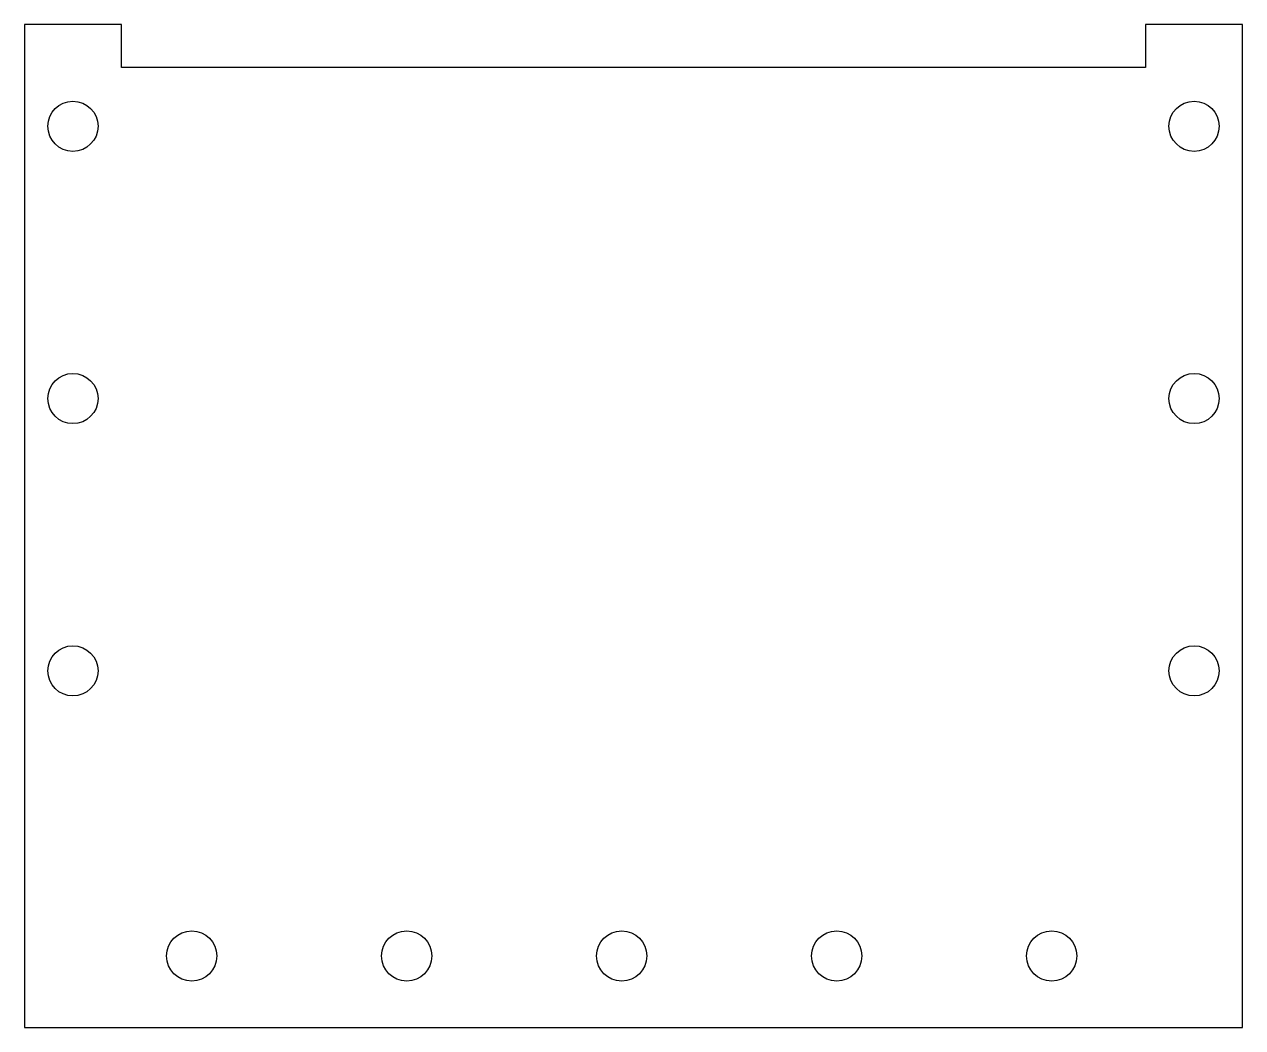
# Model space of a CAD drawing. Header units: millimetres. Extents: x 0 to 85, y 0 to 70.
import ezdxf

# ---------------------------------------------------------------- set-up
doc = ezdxf.new("R2010")
doc.units = ezdxf.units.MM

msp = doc.modelspace()

# ---------------------------------------------------------------- linework, layer by layer
msp.add_lwpolyline([(78.225, 67), (6.775, 67), (6.775, 70), (0, 70), (0, 0), (85, 0), (85, 70), (78.225, 70)], close=True)
for centre in [(3.388, 62.891), (81.612, 62.891), (3.388, 43.891), (81.612, 43.891), (3.388, 24.891), (81.612, 24.891), (11.677, 5), (26.677, 5), (41.677, 5), (56.677, 5), (71.677, 5)]:
    msp.add_circle(centre, 1.75)

doc.saveas('drawing.dxf')
